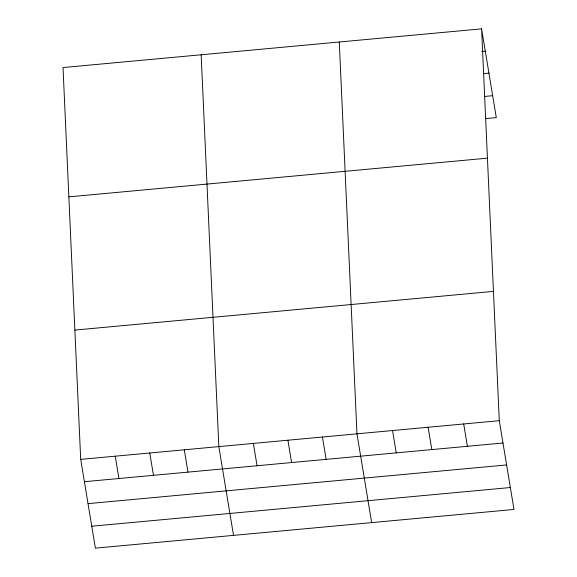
<?xml version="1.0" encoding="UTF-8"?>
<svg xmlns="http://www.w3.org/2000/svg" width="577" height="577" viewBox="0 0 577 577"><rect width="100%" height="100%" fill="white"/><g stroke="black" fill="none" stroke-linecap="round" stroke-linejoin="round"><path stroke-width="0.87" d="M481.6 28.85L63.023 67.552L80.701 459.379L95.4 548.15L513.977 509.448L499.285 420.676L481.6 28.85L496.299 117.621L485.625 118.61M481.745 51.512L485.3 51.187M483.591 73.604L488.928 73.106M484.666 96.438L492.671 95.695M68.858 196.851L487.435 158.156M74.866 330.073L493.45 291.378M80.701 459.379L499.285 420.676M84.401 481.708L502.978 443.013M88.029 503.634L506.606 464.939M91.765 526.224L510.349 487.529M463.699 423.965L467.399 446.302M428.12 427.254L431.82 449.591M392.54 430.543L396.24 452.88M371.66 522.611L356.961 433.839L339.283 42.006M322.428 437.027L326.128 459.364M287.901 440.222L291.594 462.552M253.368 443.417L257.061 465.747M233.526 535.377L218.834 446.605L201.157 54.779M184.301 449.8L187.994 472.13M149.768 452.995L153.46 475.325M115.234 456.183L118.934 478.521"/></g></svg>
